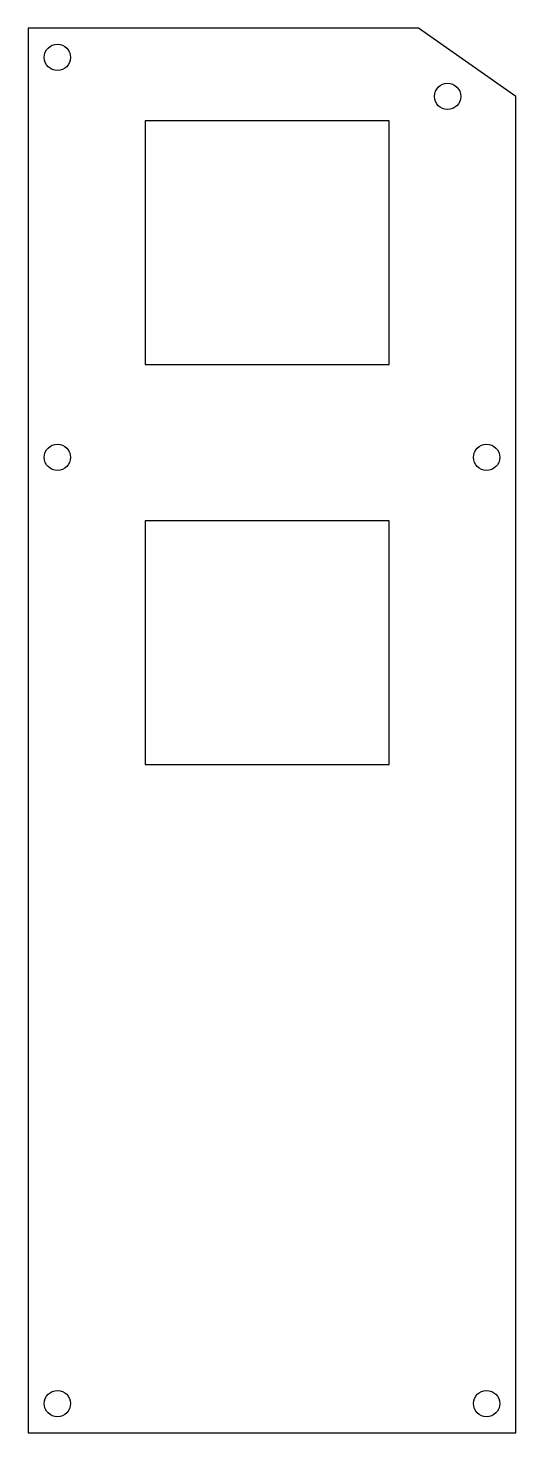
# Model space of a CAD drawing. Extents: x 0 to 50, y 0 to 144.
import ezdxf

# ---------------------------------------------------------------- set-up
doc = ezdxf.new("R2010")
doc.units = 0
doc.layers.add('CUT', color=7, linetype='CONTINUOUS')
doc.layers.add('HOLE', color=1, linetype='CONTINUOUS')

msp = doc.modelspace()

# ---------------------------------------------------------------- linework, layer by layer
at = {"layer": 'CUT'}
for p, q in [((40, 144), (0, 144)), ((0, 144), (0, 0)), ((50, 137), (40, 144)), ((50, 0), (50, 137)), ((37, 134.5), (12, 134.5)), ((12, 134.5), (12, 109.5)), ((37, 109.5), (37, 134.5)), ((12, 109.5), (37, 109.5)), ((37, 93.5), (12, 93.5)), ((12, 93.5), (12, 68.5)), ((37, 68.5), (37, 93.5)), ((12, 68.5), (37, 68.5)), ((0, 0), (50, 0))]:
    msp.add_line(p, q, dxfattribs=at)
at = {"layer": 'HOLE'}
for centre in [(3, 141), (43, 137), (3, 100), (47, 100), (3, 3), (47, 3)]:
    msp.add_circle(centre, 1.35, dxfattribs=at)

doc.saveas('drawing.dxf')
